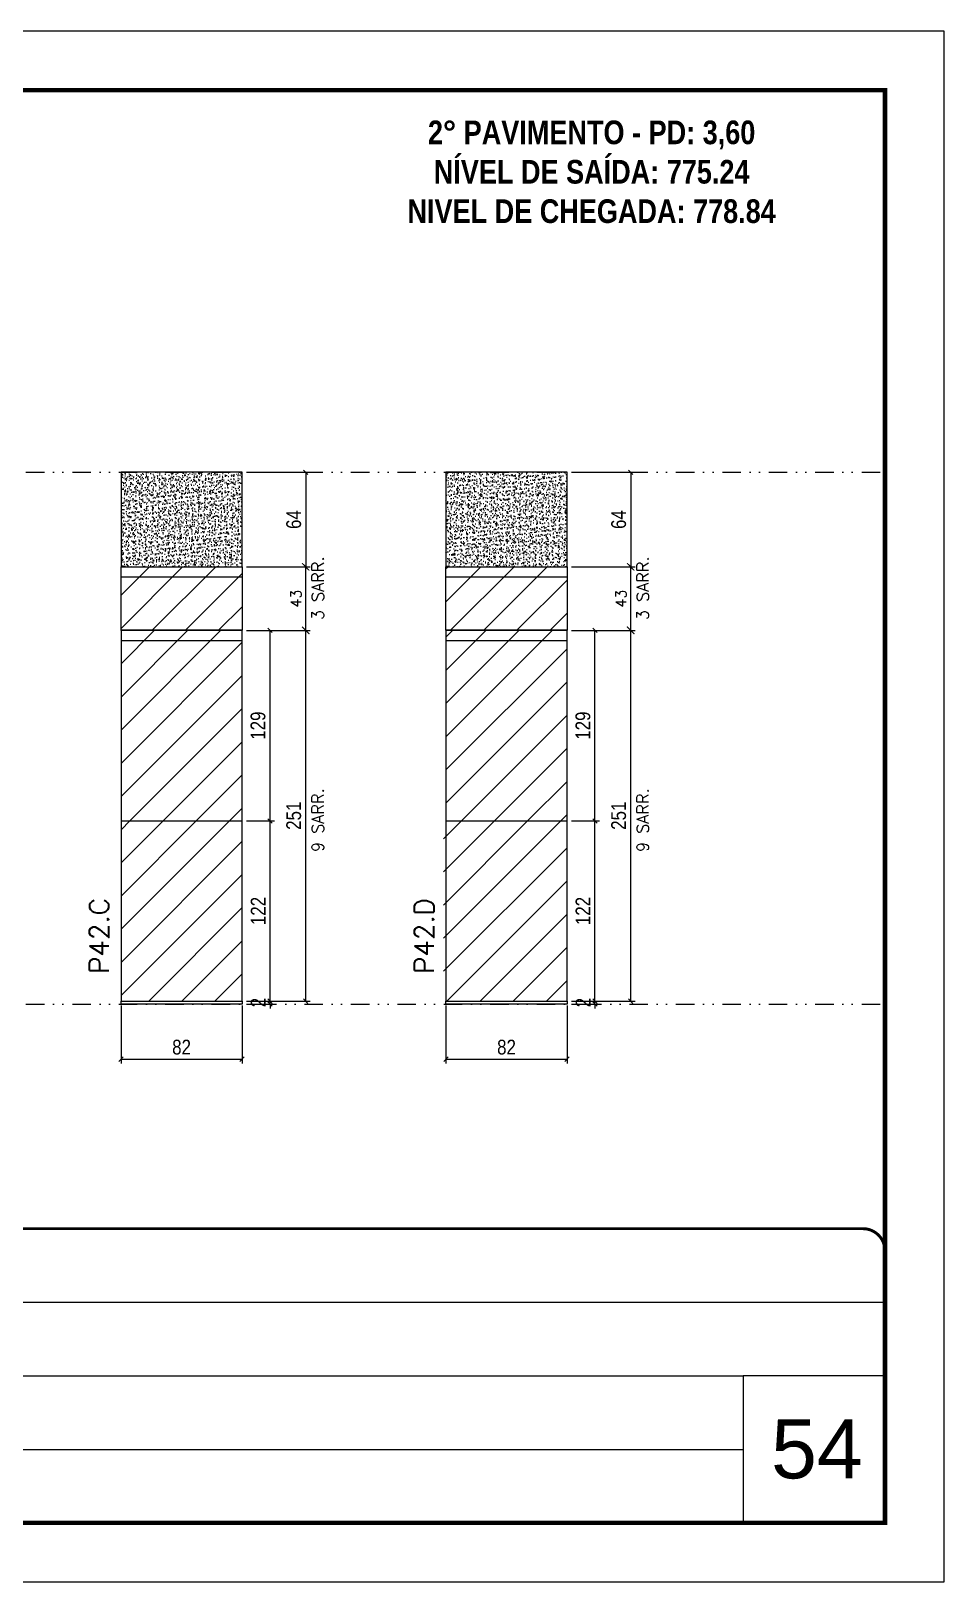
# Model space of a CAD drawing. Extents: x 2949 to 9203, y -16089 to 12527.
# Drawn here: x 5414 to 6033, y -3455 to -2405 of the extents above; entities that cross this region are included whole.
import ezdxf

# ---------------------------------------------------------------- set-up
doc = ezdxf.new("R2010")
doc.units = 0
for name, pattern in [('CONTINUO', [0]), ('DASHED', [0.75, 0.5, -0.25]), ('DIVIDE2', [0.625, 0.25, -0.125, 0, -0.125, 0, -0.125])]:
    doc.linetypes.add(name, pattern=pattern)
for name, color, linetype, lineweight in [('CARIMBO', 255, 'Continuous', 9), ('Folhas', 255, 'Continuous', 9), ('Hachura', 251, 'Continuous', 9), ('SARRAFO DE PRESSAO', 251, 'DASHED', 9), ('Texto Seção', 7, 'Continuous', 15)]:
    doc.layers.add(name, color=color, linetype=linetype, lineweight=lineweight)
for name, color, linetype in [('COTA', 241, 'Continuous'), ('NOMENCLATURA', 7, 'Continuous'), ('Nível', 160, 'Continuous'), ('Painéis', 200, 'Continuous'), ('SARR_2.2x7', 40, 'Continuous')]:
    doc.layers.add(name, color=color, linetype=linetype)
doc.styles.add('ARIAL', font='arial.ttf')
doc.styles.add('COTA TECNICA', font='techl___.ttf', dxfattribs={"height": 10})
doc.styles.add('COTA TECNICA-50', font='techl___.ttf', dxfattribs={"height": 10})
doc.styles.add('REGUA-120', font='ROMANS.shx', dxfattribs={"height": 15})
doc.styles.add('ROMANC', font='techb___.ttf', dxfattribs={"height": 2.5})
doc.styles.add('ROMANS', font='romans.shx')
doc.dimstyles.new('COTA PAINEL-50', dxfattribs={"dimtxt": 10, "dimasz": 3, "dimexe": 3, "dimexo": 3, "dimgap": 3, "dimtad": 1, "dimdec": 1, "dimzin": 12, "dimdsep": 46, "dimtxsty": 'COTA TECNICA-50', "dimblk1": 'OBLIQUE', "dimblk2": 'OBLIQUE', "dimsah": 1, "dimcen": 0.9, "dimclrd": 4, "dimclre": 4, "dimclrt": 240, "dimadec": 1, "dimazin": 3, "dimtfac": 1, "dimtdec": 1, "dimtmove": 0, "dimatfit": 3, "dimfxl": 1, "dimtolj": 1, "dimtzin": 12, "dimarcsym": 0})
doc.dimstyles.new('Cota Paínel', dxfattribs={"dimtxt": 7, "dimasz": 5, "dimexe": 3, "dimexo": 3, "dimgap": 3, "dimtad": 1, "dimdec": 1, "dimzin": 12, "dimdsep": 46, "dimtxsty": 'ROMANS', "dimblk": 'ARCHTICK', "dimcen": 0, "dimclrd": 4, "dimclre": 4, "dimclrt": 1, "dimadec": 1, "dimazin": 3, "dimtfac": 1, "dimtdec": 1, "dimtmove": 0, "dimatfit": 3, "dimldrblk": 'OBLIQUE', "dimfxl": 1, "dimtolj": 1, "dimtzin": 12, "dimarcsym": 0})
doc.dimstyles.new('PAINEL', dxfattribs={"dimtxt": 10, "dimasz": 3, "dimexe": 3, "dimexo": 3, "dimgap": 3, "dimtad": 1, "dimdec": 1, "dimzin": 12, "dimdsep": 46, "dimtxsty": 'COTA TECNICA', "dimblk1": 'OBLIQUE', "dimblk2": 'OBLIQUE', "dimsah": 1, "dimcen": 0.9, "dimclrd": 4, "dimclre": 4, "dimclrt": 240, "dimadec": 1, "dimazin": 3, "dimtfac": 1, "dimtdec": 1, "dimtmove": 0, "dimatfit": 3, "dimfxl": 1, "dimtolj": 1, "dimtzin": 12, "dimarcsym": 0})
pattern_1 = [(45, (-127749.46, -34199.222), (-11.2253202, 11.2253202), [])]
pattern_2 = [(50, (-673.6676, -7.241), (5.46554, -0.4781726), [0.5715, -6.2865]), (355, (-673.6676, -7.241), (-1.0573026, 5.7317054), [0.4572, -5.0292175]), (100.451445, (-673.212, -7.281), (4.4082374, 5.2535326), [0.4857003, -5.3427073]), (46.1842, (-673.6676, -5.717), (8.132371, -1.26127), [0.85725, -9.42975]), (96.63556, (-672.99, -5.822), (7.122124, 7.422784), [0.728551, -8.014068]), (351.18415, (-673.6676, -5.717), (7.122124, 7.422784), [0.685799, -7.543792]), (21, (-672.9056, -6.098), (4.5484317, -3.067956), [0.5715, -6.2865]), (326, (-672.9056, -6.098), (1.854061, 5.525639), [0.4572, -5.0292]), (71.451445, (-672.5265, -6.354), (6.4024926, 2.457683), [0.4857003, -5.342698]), (37.5, (-673.6676, -7.2411), (0.0926581, 2.53665117), [0, -4.96824, 0, -5.1054, 0, -5.04825]), (7.5, (-673.6676, -7.2411), (2.0045899, 3.0054172), [0, -2.91084, 0, -4.85394, 0, -1.92405]), (327.5, (-675.3668, -7.2411), (4.06771786, -0.1718623), [0, -1.905, 0, -5.9436, 0, -7.8867]), (317.5, (-676.1288, -7.241), (4.4438754, 0.7627947), [0, -2.4765, 0, -3.94716, 0, -5.6007])]

# ---------------------------------------------------------------- blocks, each defined once
blk = doc.blocks.new('9999999999')
at = {"color": 30, "linetype": 'CONTINUO'}
for p, q in [((98564.6, 34379.6), (99584, 34379.6)), ((98564.6, 34329.8), (99488, 34329.8)), ((99584, 34329.8), (99488, 34329.8)), ((99488, 34329.8), (99488, 34230.2)), ((98564.6, 34280), (99488, 34280))]:
    blk.add_line(p, q, dxfattribs=at)
at = {"color": 30, "linetype": 'CONTINUO', "const_width": 2}
blk.add_lwpolyline([(99584, 34230.2), (99584, 34414.4, 0.414214), (99569, 34429.4), (98229, 34429.4, 0.414214), (98214, 34414.4), (98214, 34245.2, 0.414214), (98229, 34230.2), (99584, 34230.2)], format="xyb", dxfattribs=at)
at = {"layer": 'Folhas'}
blk.add_lwpolyline([(98139, 34190.2), (99624, 34190.2), (99624, 35240.2), (98139, 35240.2)], close=True, dxfattribs=at)
at = {"layer": 'Folhas', "color": 30, "const_width": 3}
blk.add_lwpolyline([(98214, 34230.2), (99584, 34230.2), (99584, 35200.2), (98214, 35200.2)], close=True, dxfattribs=at)
blk = doc.blocks.new('_Oblique')
at = {"color": 0, "linetype": 'ByBlock', "lineweight": -2}
blk.add_line((-0.5, -0.5), (0.5, 0.5), dxfattribs=at)
blk = doc.blocks.new('*D1880')
at = {"layer": 'COTA', "color": 4, "lineweight": -2, "transparency": 16777216}
for p, q in [((5475.1, -3064.5), (5475.1, -3103.8)), ((5557.1, -3064.5), (5557.1, -3103.8)), ((5475.1, -3100.8), (5557.1, -3100.8))]:
    blk.add_line(p, q, dxfattribs=at)
at = {"layer": 'Defpoints', "color": 0, "transparency": 16777216}
for p in [(5475.1, -3061.5), (5557.1, -3061.5), (5557.1, -3100.8)]:
    blk.add_point(p, dxfattribs=at)
at = {"layer": 'COTA', "color": 4, "lineweight": -2, "transparency": 16777216, "xscale": 3, "yscale": 3, "zscale": 3, "rotation": 180}
blk.add_blockref('_Oblique', (5475.1, -3100.8), dxfattribs=at)
at = {"layer": 'COTA', "color": 4, "lineweight": -2, "transparency": 16777216, "xscale": 3, "yscale": 3, "zscale": 3}
blk.add_blockref('_Oblique', (5557.1, -3100.8), dxfattribs=at)
at = {"layer": 'COTA', "color": 240, "transparency": 16777216, "insert": (5516.1, -3092.7), "char_height": 10, "attachment_point": 5, "style": 'COTA TECNICA'}
blk.add_mtext('\\A1;82', dxfattribs=at)
blk = doc.blocks.new('*D1881')
at = {"layer": 'COTA', "color": 4, "lineweight": -2, "transparency": 16777216}
for p, q in [((5560.1, -3061.5), (5579, -3061.5)), ((5560.1, -3063.5), (5579, -3063.5)), ((5576, -3061.5), (5576, -3058.5)), ((5576, -3063.5), (5576, -3061.5)), ((5576, -3063.5), (5576, -3066.5))]:
    blk.add_line(p, q, dxfattribs=at)
at = {"layer": 'Defpoints', "color": 0, "transparency": 16777216}
for p in [(5557.1, -3061.5), (5557.1, -3063.5), (5576, -3061.5)]:
    blk.add_point(p, dxfattribs=at)
at = {"layer": 'COTA', "color": 4, "lineweight": -2, "transparency": 16777216, "xscale": 3, "yscale": 3, "zscale": 3}
for p, rotation in [((5576, -3061.5), 270), ((5576, -3063.5), 90)]:
    blk.add_blockref('_Oblique', p, dxfattribs=dict(at, rotation=rotation))
at = {"layer": 'COTA', "color": 240, "transparency": 16777216, "insert": (5568, -3062.5), "char_height": 10, "attachment_point": 5, "rotation": 90, "style": 'COTA TECNICA-50'}
blk.add_mtext('\\A1;2', dxfattribs=at)
blk = doc.blocks.new('*D1888')
at = {"layer": 'COTA', "color": 4, "linetype": 'ByBlock', "lineweight": -2, "transparency": 16777216}
for p, q in [((5560.1, -2703.5), (5603.2, -2703.5)), ((5600.2, -2703.5), (5600.2, -2767.5)), ((5560.1, -2767.5), (5603.2, -2767.5))]:
    blk.add_line(p, q, dxfattribs=at)
at = {"layer": 'Defpoints', "color": 0, "linetype": 'ByBlock', "transparency": 16777216}
for p in [(5557.1, -2703.5), (5557.1, -2767.5), (5600.2, -2767.5)]:
    blk.add_point(p, dxfattribs=at)
at = {"layer": 'COTA', "color": 4, "linetype": 'ByBlock', "lineweight": -2, "transparency": 16777216, "xscale": 3, "yscale": 3, "zscale": 3}
for p, rotation in [((5600.2, -2703.5), 90), ((5600.2, -2767.5), 270)]:
    blk.add_blockref('_Oblique', p, dxfattribs=dict(at, rotation=rotation))
at = {"layer": 'COTA', "color": 240, "linetype": 'ByBlock', "transparency": 16777216, "insert": (5592.1, -2735.5), "char_height": 10, "attachment_point": 5, "rotation": 90, "style": 'COTA TECNICA'}
blk.add_mtext('\\A1;64', dxfattribs=at)
blk = doc.blocks.new('*D1889')
at = {"layer": 'COTA', "color": 4, "linetype": 'ByBlock', "lineweight": -2, "transparency": 16777216}
for p, q in [((5560.1, -2810.5), (5603.2, -2810.5)), ((5600.2, -3061.5), (5600.2, -2810.5)), ((5560.1, -3061.5), (5603.2, -3061.5))]:
    blk.add_line(p, q, dxfattribs=at)
at = {"layer": 'Defpoints', "color": 0, "linetype": 'ByBlock', "transparency": 16777216}
for p in [(5557.1, -2810.5), (5600.2, -2810.5), (5557.1, -3061.5)]:
    blk.add_point(p, dxfattribs=at)
at = {"layer": 'COTA', "color": 4, "linetype": 'ByBlock', "lineweight": -2, "transparency": 16777216, "xscale": 3, "yscale": 3, "zscale": 3}
for p, rotation in [((5600.2, -2810.5), 90), ((5600.2, -3061.5), 270)]:
    blk.add_blockref('_Oblique', p, dxfattribs=dict(at, rotation=rotation))
at = {"layer": 'COTA', "color": 240, "linetype": 'ByBlock', "transparency": 16777216, "insert": (5592.1, -2936), "char_height": 10, "attachment_point": 5, "rotation": 90, "style": 'COTA TECNICA'}
blk.add_mtext('\\A1;251', dxfattribs=at)
blk = doc.blocks.new('*D1882')
at = {"layer": 'COTA', "color": 4, "lineweight": -2, "transparency": 16777216}
for p, q in [((5695.2, -3064.5), (5695.2, -3103.8)), ((5777.2, -3064.5), (5777.2, -3103.8)), ((5695.2, -3100.8), (5777.2, -3100.8))]:
    blk.add_line(p, q, dxfattribs=at)
at = {"layer": 'Defpoints', "color": 0, "transparency": 16777216}
for p in [(5695.2, -3061.5), (5777.2, -3061.5), (5777.2, -3100.8)]:
    blk.add_point(p, dxfattribs=at)
at = {"layer": 'COTA', "color": 4, "lineweight": -2, "transparency": 16777216, "xscale": 3, "yscale": 3, "zscale": 3, "rotation": 180}
blk.add_blockref('_Oblique', (5695.2, -3100.8), dxfattribs=at)
at = {"layer": 'COTA', "color": 4, "lineweight": -2, "transparency": 16777216, "xscale": 3, "yscale": 3, "zscale": 3}
blk.add_blockref('_Oblique', (5777.2, -3100.8), dxfattribs=at)
at = {"layer": 'COTA', "color": 240, "transparency": 16777216, "insert": (5736.2, -3092.7), "char_height": 10, "attachment_point": 5, "style": 'COTA TECNICA'}
blk.add_mtext('\\A1;82', dxfattribs=at)
blk = doc.blocks.new('*D1883')
at = {"layer": 'COTA', "color": 4, "lineweight": -2, "transparency": 16777216}
for p, q in [((5780.2, -3061.5), (5799.1, -3061.5)), ((5780.2, -3063.5), (5799.1, -3063.5)), ((5796.1, -3061.5), (5796.1, -3058.5)), ((5796.1, -3063.5), (5796.1, -3061.5)), ((5796.1, -3063.5), (5796.1, -3066.5))]:
    blk.add_line(p, q, dxfattribs=at)
at = {"layer": 'Defpoints', "color": 0, "transparency": 16777216}
for p in [(5777.2, -3061.5), (5777.2, -3063.5), (5796.1, -3061.5)]:
    blk.add_point(p, dxfattribs=at)
at = {"layer": 'COTA', "color": 4, "lineweight": -2, "transparency": 16777216, "xscale": 3, "yscale": 3, "zscale": 3}
for p, rotation in [((5796.1, -3061.5), 270), ((5796.1, -3063.5), 90)]:
    blk.add_blockref('_Oblique', p, dxfattribs=dict(at, rotation=rotation))
at = {"layer": 'COTA', "color": 240, "transparency": 16777216, "insert": (5788.1, -3062.5), "char_height": 10, "attachment_point": 5, "rotation": 90, "style": 'COTA TECNICA-50'}
blk.add_mtext('\\A1;2', dxfattribs=at)
blk = doc.blocks.new('*D1890')
at = {"layer": 'COTA', "color": 4, "linetype": 'ByBlock', "lineweight": -2, "transparency": 16777216}
for p, q in [((5780.2, -2703.5), (5823.3, -2703.5)), ((5820.3, -2703.5), (5820.3, -2767.5)), ((5780.2, -2767.5), (5823.3, -2767.5))]:
    blk.add_line(p, q, dxfattribs=at)
at = {"layer": 'Defpoints', "color": 0, "linetype": 'ByBlock', "transparency": 16777216}
for p in [(5777.2, -2703.5), (5777.2, -2767.5), (5820.3, -2767.5)]:
    blk.add_point(p, dxfattribs=at)
at = {"layer": 'COTA', "color": 4, "linetype": 'ByBlock', "lineweight": -2, "transparency": 16777216, "xscale": 3, "yscale": 3, "zscale": 3}
for p, rotation in [((5820.3, -2703.5), 90), ((5820.3, -2767.5), 270)]:
    blk.add_blockref('_Oblique', p, dxfattribs=dict(at, rotation=rotation))
at = {"layer": 'COTA', "color": 240, "linetype": 'ByBlock', "transparency": 16777216, "insert": (5812.2, -2735.5), "char_height": 10, "attachment_point": 5, "rotation": 90, "style": 'COTA TECNICA'}
blk.add_mtext('\\A1;64', dxfattribs=at)
blk = doc.blocks.new('*D1891')
at = {"layer": 'COTA', "color": 4, "linetype": 'ByBlock', "lineweight": -2, "transparency": 16777216}
for p, q in [((5780.2, -2810.5), (5823.3, -2810.5)), ((5820.3, -3061.5), (5820.3, -2810.5)), ((5780.2, -3061.5), (5823.3, -3061.5))]:
    blk.add_line(p, q, dxfattribs=at)
at = {"layer": 'Defpoints', "color": 0, "linetype": 'ByBlock', "transparency": 16777216}
for p in [(5777.2, -2810.5), (5820.3, -2810.5), (5777.2, -3061.5)]:
    blk.add_point(p, dxfattribs=at)
at = {"layer": 'COTA', "color": 4, "linetype": 'ByBlock', "lineweight": -2, "transparency": 16777216, "xscale": 3, "yscale": 3, "zscale": 3}
for p, rotation in [((5820.3, -2810.5), 90), ((5820.3, -3061.5), 270)]:
    blk.add_blockref('_Oblique', p, dxfattribs=dict(at, rotation=rotation))
at = {"layer": 'COTA', "color": 240, "linetype": 'ByBlock', "transparency": 16777216, "insert": (5812.2, -2936), "char_height": 10, "attachment_point": 5, "rotation": 90, "style": 'COTA TECNICA'}
blk.add_mtext('\\A1;251', dxfattribs=at)
blk = doc.blocks.new('*D1893')
at = {"layer": 'COTA', "color": 4, "linetype": 'ByBlock', "lineweight": -2, "transparency": 16777216}
for p, q in [((5560.1, -2939.5), (5579, -2939.5)), ((5576, -3061.5), (5576, -2939.5)), ((5560.1, -3061.5), (5579, -3061.5))]:
    blk.add_line(p, q, dxfattribs=at)
at = {"layer": 'Defpoints', "color": 0, "linetype": 'ByBlock', "transparency": 16777216}
for p in [(5557.1, -2939.5), (5576, -2939.5), (5557.1, -3061.5)]:
    blk.add_point(p, dxfattribs=at)
at = {"layer": 'COTA', "color": 4, "linetype": 'ByBlock', "lineweight": -2, "transparency": 16777216, "xscale": 3, "yscale": 3, "zscale": 3}
for p, rotation in [((5576, -2939.5), 90), ((5576, -3061.5), 270)]:
    blk.add_blockref('_Oblique', p, dxfattribs=dict(at, rotation=rotation))
at = {"layer": 'COTA', "color": 240, "linetype": 'ByBlock', "transparency": 16777216, "insert": (5568, -3000.5), "char_height": 10, "attachment_point": 5, "rotation": 90, "style": 'COTA TECNICA'}
blk.add_mtext('\\A1;122', dxfattribs=at)
blk = doc.blocks.new('*D1894')
at = {"layer": 'COTA', "color": 4, "linetype": 'ByBlock', "lineweight": -2, "transparency": 16777216}
for p, q in [((5560.1, -2810.5), (5579, -2810.5)), ((5576, -2939.5), (5576, -2810.5)), ((5560.1, -2939.5), (5579, -2939.5))]:
    blk.add_line(p, q, dxfattribs=at)
at = {"layer": 'Defpoints', "color": 0, "linetype": 'ByBlock', "transparency": 16777216}
for p in [(5557.1, -2810.5), (5576, -2810.5), (5557.1, -2939.5)]:
    blk.add_point(p, dxfattribs=at)
at = {"layer": 'COTA', "color": 4, "linetype": 'ByBlock', "lineweight": -2, "transparency": 16777216, "xscale": 3, "yscale": 3, "zscale": 3}
for p, rotation in [((5576, -2810.5), 90), ((5576, -2939.5), 270)]:
    blk.add_blockref('_Oblique', p, dxfattribs=dict(at, rotation=rotation))
at = {"layer": 'COTA', "color": 240, "linetype": 'ByBlock', "transparency": 16777216, "insert": (5567.9, -2875), "char_height": 10, "attachment_point": 5, "rotation": 90, "style": 'COTA TECNICA'}
blk.add_mtext('\\A1;129', dxfattribs=at)
blk = doc.blocks.new('*D1895')
at = {"layer": 'COTA', "color": 4, "linetype": 'ByBlock', "lineweight": -2, "transparency": 16777216}
for p, q in [((5560.1, -2939.5), (5579, -2939.5)), ((5576, -3061.5), (5576, -2939.5)), ((5560.1, -3061.5), (5579, -3061.5))]:
    blk.add_line(p, q, dxfattribs=at)
at = {"layer": 'Defpoints', "color": 0, "linetype": 'ByBlock', "transparency": 16777216}
for p in [(5557.1, -2939.5), (5576, -2939.5), (5557.1, -3061.5)]:
    blk.add_point(p, dxfattribs=at)
at = {"layer": 'COTA', "color": 4, "linetype": 'ByBlock', "lineweight": -2, "transparency": 16777216, "xscale": 3, "yscale": 3, "zscale": 3}
for p, rotation in [((5576, -2939.5), 90), ((5576, -3061.5), 270)]:
    blk.add_blockref('_Oblique', p, dxfattribs=dict(at, rotation=rotation))
at = {"layer": 'COTA', "color": 240, "linetype": 'ByBlock', "transparency": 16777216, "insert": (5568, -3000.5), "char_height": 10, "attachment_point": 5, "rotation": 90, "style": 'COTA TECNICA'}
blk.add_mtext('\\A1;122', dxfattribs=at)
blk = doc.blocks.new('*D1884')
at = {"layer": 'COTA', "color": 4, "linetype": 'ByBlock', "lineweight": -2, "transparency": 16777216}
for p, q in [((5780.2, -2810.5), (5799.1, -2810.5)), ((5796.1, -2939.5), (5796.1, -2810.5)), ((5780.2, -2939.5), (5799.1, -2939.5))]:
    blk.add_line(p, q, dxfattribs=at)
at = {"layer": 'Defpoints', "color": 0, "linetype": 'ByBlock', "transparency": 16777216}
for p in [(5777.2, -2810.5), (5796.1, -2810.5), (5777.2, -2939.5)]:
    blk.add_point(p, dxfattribs=at)
at = {"layer": 'COTA', "color": 4, "linetype": 'ByBlock', "lineweight": -2, "transparency": 16777216, "xscale": 3, "yscale": 3, "zscale": 3}
for p, rotation in [((5796.1, -2810.5), 90), ((5796.1, -2939.5), 270)]:
    blk.add_blockref('_Oblique', p, dxfattribs=dict(at, rotation=rotation))
at = {"layer": 'COTA', "color": 240, "linetype": 'ByBlock', "transparency": 16777216, "insert": (5788, -2875), "char_height": 10, "attachment_point": 5, "rotation": 90, "style": 'COTA TECNICA'}
blk.add_mtext('\\A1;129', dxfattribs=at)
blk = doc.blocks.new('*D1885')
at = {"layer": 'COTA', "color": 4, "linetype": 'ByBlock', "lineweight": -2, "transparency": 16777216}
for p, q in [((5780.2, -2939.5), (5799.1, -2939.5)), ((5796.1, -3061.5), (5796.1, -2939.5)), ((5780.2, -3061.5), (5799.1, -3061.5))]:
    blk.add_line(p, q, dxfattribs=at)
at = {"layer": 'Defpoints', "color": 0, "linetype": 'ByBlock', "transparency": 16777216}
for p in [(5777.2, -2939.5), (5796.1, -2939.5), (5777.2, -3061.5)]:
    blk.add_point(p, dxfattribs=at)
at = {"layer": 'COTA', "color": 4, "linetype": 'ByBlock', "lineweight": -2, "transparency": 16777216, "xscale": 3, "yscale": 3, "zscale": 3}
for p, rotation in [((5796.1, -2939.5), 90), ((5796.1, -3061.5), 270)]:
    blk.add_blockref('_Oblique', p, dxfattribs=dict(at, rotation=rotation))
at = {"layer": 'COTA', "color": 240, "linetype": 'ByBlock', "transparency": 16777216, "insert": (5788, -3000.5), "char_height": 10, "attachment_point": 5, "rotation": 90, "style": 'COTA TECNICA'}
blk.add_mtext('\\A1;122', dxfattribs=at)
blk = doc.blocks.new('_ArchTick')
at = {"color": 0, "linetype": 'ByBlock', "const_width": 0.15}
blk.add_lwpolyline([(-0.5, -0.5), (0.5, 0.5)], dxfattribs=at)
blk = doc.blocks.new('*D1897')
at = {"layer": 'COTA', "color": 4, "lineweight": -2, "transparency": 16777216}
for p, q in [((5780.2, -2767.5), (5823.3, -2767.5)), ((5820.3, -2810.5), (5820.3, -2767.5)), ((5780.2, -2810.5), (5823.3, -2810.5))]:
    blk.add_line(p, q, dxfattribs=at)
at = {"layer": 'Defpoints', "color": 0, "transparency": 16777216}
for p in [(5777.2, -2767.5), (5820.3, -2767.5), (5777.2, -2810.5)]:
    blk.add_point(p, dxfattribs=at)
at = {"layer": 'COTA', "color": 4, "lineweight": -2, "transparency": 16777216, "xscale": 5, "yscale": 5, "zscale": 5}
for p, rotation in [((5820.3, -2767.5), 90), ((5820.3, -2810.5), 270)]:
    blk.add_blockref('_ArchTick', p, dxfattribs=dict(at, rotation=rotation))
at = {"layer": 'COTA', "color": 1, "transparency": 16777216, "insert": (5813.8, -2789), "char_height": 7, "attachment_point": 5, "rotation": 90, "style": 'ROMANS'}
blk.add_mtext('\\A1;43', dxfattribs=at)
blk = doc.blocks.new('*D1898')
at = {"layer": 'COTA', "color": 4, "lineweight": -2, "transparency": 16777216}
for p, q in [((5560.1, -2767.5), (5603.2, -2767.5)), ((5600.2, -2810.5), (5600.2, -2767.5)), ((5560.1, -2810.5), (5603.2, -2810.5))]:
    blk.add_line(p, q, dxfattribs=at)
at = {"layer": 'Defpoints', "color": 0, "transparency": 16777216}
for p in [(5557.1, -2767.5), (5600.2, -2767.5), (5557.1, -2810.5)]:
    blk.add_point(p, dxfattribs=at)
at = {"layer": 'COTA', "color": 4, "lineweight": -2, "transparency": 16777216, "xscale": 5, "yscale": 5, "zscale": 5}
for p, rotation in [((5600.2, -2767.5), 90), ((5600.2, -2810.5), 270)]:
    blk.add_blockref('_ArchTick', p, dxfattribs=dict(at, rotation=rotation))
at = {"layer": 'COTA', "color": 1, "transparency": 16777216, "insert": (5593.7, -2789), "char_height": 7, "attachment_point": 5, "rotation": 90, "style": 'ROMANS'}
blk.add_mtext('\\A1;43', dxfattribs=at)

msp = doc.modelspace()

# ---------------------------------------------------------------- hatches: boundary and pattern name
at = {"layer": 'COTA', "linetype": 'ByBlock'}
h = msp.add_hatch(dxfattribs=at)
h.set_pattern_fill('AR-CONC', color=256, scale=0.03)
h.set_pattern_definition(pattern_2)
h.paths.add_polyline_path([(5557.12, -2703.46), (5475.12, -2703.46), (5475.12, -2767.46), (5557.12, -2767.46)])
h = msp.add_hatch(dxfattribs=at)
h.set_pattern_fill('AR-CONC', color=256, scale=0.03)
h.set_pattern_definition(pattern_2)
h.paths.add_polyline_path([(5777.19, -2703.46), (5695.19, -2703.46), (5695.19, -2767.46), (5777.19, -2767.46)])
at = {"layer": 'Hachura'}
h = msp.add_hatch(dxfattribs=at)
h.set_pattern_fill('ANSI31', color=256, scale=5)
h.paths.add_polyline_path([(5557.12, -2767.46), (5475.12, -2767.46), (5475.12, -2810.46), (5557.12, -2810.46)])
h = msp.add_hatch(dxfattribs=at)
h.set_pattern_fill('ANSI31', color=256, scale=5)
h.paths.add_polyline_path([(5777.19, -2767.46), (5695.19, -2767.46), (5695.19, -2810.46), (5777.19, -2810.46)])
at = {"layer": 'Hachura', "linetype": 'ByBlock'}
h = msp.add_hatch(dxfattribs=at)
h.set_pattern_fill('ANSI31', color=256, scale=5)
h.set_pattern_definition(pattern_1)
h.paths.add_polyline_path([(5557.12, -2810.46), (5475.12, -2810.46), (5475.12, -2939.46), (5557.12, -2939.46)])
h = msp.add_hatch(dxfattribs=at)
h.set_pattern_fill('ANSI31', color=256, scale=5)
h.set_pattern_definition(pattern_1)
h.paths.add_polyline_path([(5777.19, -2810.46), (5695.19, -2810.46), (5695.19, -2939.46), (5777.19, -2939.46)])
h = msp.add_hatch(dxfattribs=at)
h.set_pattern_fill('ANSI31', color=256, scale=5)
h.set_pattern_definition(pattern_1)
h.paths.add_polyline_path([(5557.12, -2939.46), (5475.12, -2939.46), (5475.12, -3061.46), (5557.12, -3061.46)])
h = msp.add_hatch(dxfattribs=at)
h.set_pattern_fill('ANSI31', color=256, scale=5)
h.set_pattern_definition(pattern_1)
h.paths.add_polyline_path([(5777.19, -2939.46), (5693.55, -2939.46), (5693.55, -3061.46), (5777.19, -3061.46)])

# ---------------------------------------------------------------- linework, layer by layer
at = {"layer": 'COTA', "linetype": 'ByBlock'}
for points in [[(5475.12, -2767.46), (5557.12, -2767.46), (5557.12, -2703.46), (5475.12, -2703.46)], [(5695.19, -2767.46), (5777.19, -2767.46), (5777.19, -2703.46), (5695.19, -2703.46)]]:
    msp.add_lwpolyline(points, close=True, dxfattribs=at)
at = {"layer": 'Nível', "color": 4, "linetype": 'DIVIDE2', "ltscale": 50}
for p, q in [((5033.28, -2703.46), (5992.53, -2703.46)), ((5033.28, -3063.46), (5992.53, -3063.46))]:
    msp.add_line(p, q, dxfattribs=at)
at = {"layer": 'Painéis'}
for p, q in [((5475.12, -2810.46), (5557.12, -2810.46)), ((5557.12, -2810.46), (5475.12, -2810.46)), ((5475.12, -2810.46), (5475.12, -2810.46)), ((5557.12, -2810.46), (5557.12, -2810.46)), ((5475.12, -2939.46), (5557.12, -2939.46)), ((5695.19, -2939.46), (5777.19, -2939.46))]:
    msp.add_line(p, q, dxfattribs=at)
for points in [[(5475.12, -2767.46), (5557.12, -2767.46), (5557.12, -2810.46), (5475.12, -2810.46)], [(5695.19, -2767.46), (5777.19, -2767.46), (5777.19, -2810.46), (5695.19, -2810.46)], [(5475.12, -3061.46), (5557.12, -3061.46), (5557.12, -2810.46), (5475.12, -2810.46)], [(5695.19, -3061.46), (5777.19, -3061.46), (5777.19, -2810.46), (5695.19, -2810.46)], [(5695.19, -2810.46), (5777.19, -2810.46), (5777.19, -2810.46), (5695.19, -2810.46)], [(5475.12, -3061.46), (5557.12, -3061.46), (5557.12, -3063.46), (5475.12, -3063.46)], [(5695.19, -3061.46), (5777.19, -3061.46), (5777.19, -3063.46), (5695.19, -3063.46)]]:
    msp.add_lwpolyline(points, close=True, dxfattribs=at)
at = {"layer": 'SARR_2.2x7'}
for p, q in [((5557.12, -2774.46), (5475.12, -2774.46)), ((5777.19, -2774.46), (5695.19, -2774.46)), ((5475.12, -2817.46), (5557.12, -2817.46)), ((5695.19, -2817.46), (5777.19, -2817.46))]:
    msp.add_line(p, q, dxfattribs=at)

# ---------------------------------------------------------------- block references
at = {"layer": 'SARRAFO DE PRESSAO', "color": 6, "linetype": 'ByBlock'}
msp.add_blockref('9999999999', (-93591.44, -37644.95), dxfattribs=at)

# ---------------------------------------------------------------- texts
at = {"layer": 'CARIMBO', "style": 'ARIAL'}
msp.add_text('54', height=40, dxfattribs=at).set_placement((5915.39, -3384.6))
at = {"layer": 'NOMENCLATURA', "color": 2, "insert": (5793.86, -2438.68), "char_height": 16, "attachment_point": 2, "style": 'ROMANC'}
msp.add_mtext_dynamic_manual_height_columns('\\P2° PAVIMENTO - PD: 3,60\\PNÍVEL DE SAÍDA: 775.24\\PNIVEL DE CHEGADA: 778.84', width=300.2766, gutter_width=1, heights=[0], dxfattribs=at)
at = {"layer": 'Texto Seção', "linetype": 'Continuous', "style": 'ROMANS'}
for s, p in [('3 SARR.', (5612.39, -2803.58)), ('3 SARR.', (5832.46, -2803.58)), ('9 SARR.', (5612.39, -2960.54)), ('9 SARR.', (5832.46, -2960.54))]:
    msp.add_text(s, height=8, rotation=90, dxfattribs=at).set_placement(p)
at = {"layer": 'Texto Seção', "char_height": 13, "width": 285.3299, "attachment_point": 7, "rotation": 90, "style": 'REGUA-120'}
for s, insert in [('P42.C', (5466.79, -3042.99)), ('P42.D', (5686.86, -3042.99))]:
    msp.add_mtext(s, dxfattribs=dict(at, insert=insert))

# ---------------------------------------------------------------- dimensions: what is measured, and where the dimension line sits
at = {"layer": 'COTA', "linetype": 'ByBlock'}
for base, p1, p2, picture, middle in [((5600.2, -2767.46), (5557.12, -2703.46), (5557.12, -2767.46), '*D1888', (5592.1, -2735.46)), ((5820.28, -2767.46), (5777.19, -2703.46), (5777.19, -2767.46), '*D1890', (5812.17, -2735.46)), ((5600.2, -2810.46), (5557.12, -3061.46), (5557.12, -2810.46), '*D1889', (5592.09, -2935.96)), ((5820.28, -2810.46), (5777.19, -3061.46), (5777.19, -2810.46), '*D1891', (5812.17, -2935.96)), ((5576.03, -2939.46), (5557.12, -3061.46), (5557.12, -2939.46), '*D1893', (5567.97, -3000.46)), ((5576.03, -2939.46), (5557.12, -3061.46), (5557.12, -2939.46), '*D1895', (5567.97, -3000.46))]:
    dim = msp.add_linear_dim(base=base, p1=p1, p2=p2, angle=90, dimstyle='PAINEL', dxfattribs=at)
    dim.commit()
    dim.dimension.update_dxf_attribs({"geometry": picture, "text_midpoint": middle})
at = {"layer": 'COTA'}
for base, p1, p2, picture, middle in [((5600.2, -2767.46), (5557.12, -2810.46), (5557.12, -2767.46), '*D1898', (5593.7, -2788.96)), ((5820.28, -2767.46), (5777.19, -2810.46), (5777.19, -2767.46), '*D1897', (5813.78, -2788.96))]:
    dim = msp.add_linear_dim(base=base, p1=p1, p2=p2, angle=90, dimstyle='Cota Paínel', dxfattribs=at)
    dim.commit()
    dim.dimension.update_dxf_attribs({"geometry": picture, "text_midpoint": middle})
at = {"layer": 'COTA', "linetype": 'ByBlock'}
for base, p1, p2, picture, middle in [((5576.03, -2810.46), (5557.12, -2939.46), (5557.12, -2810.46), '*D1894', (5567.94, -2874.96)), ((5796.1, -2810.46), (5777.19, -2939.46), (5777.19, -2810.46), '*D1884', (5788.01, -2874.96)), ((5796.1, -2939.46), (5777.19, -3061.46), (5777.19, -2939.46), '*D1885', (5788.04, -3000.46))]:
    dim = msp.add_linear_dim(base=base, p1=p1, p2=p2, angle=90, dimstyle='PAINEL', override={"dimtmove": 1}, dxfattribs=at)
    dim.commit()
    dim.dimension.update_dxf_attribs({"geometry": picture, "text_midpoint": middle})
at = {"layer": 'COTA'}
for base, p1, p2, picture, middle in [((5557.12, -3100.8), (5475.12, -3061.46), (5557.12, -3061.46), '*D1880', (5516.12, -3092.71)), ((5777.19, -3100.8), (5695.19, -3061.46), (5777.19, -3061.46), '*D1882', (5736.19, -3092.71))]:
    dim = msp.add_linear_dim(base=base, p1=p1, p2=p2, dimstyle='PAINEL', override={"dimarcsym": 2}, dxfattribs=at)
    dim.commit()
    dim.dimension.update_dxf_attribs({"geometry": picture, "text_midpoint": middle})
for base, p1, p2, picture, middle in [((5576.03, -3061.46), (5557.12, -3063.46), (5557.12, -3061.46), '*D1881', (5576.03, -3062.46)), ((5796.1, -3061.46), (5777.19, -3063.46), (5777.19, -3061.46), '*D1883', (5796.1, -3062.46))]:
    dim = msp.add_linear_dim(base=base, p1=p1, p2=p2, angle=90, dimstyle='COTA PAINEL-50', dxfattribs=at)
    dim.commit()
    dim.dimension.update_dxf_attribs({"geometry": picture, "text_midpoint": middle, "dimtype": 160})

doc.saveas('drawing.dxf')
